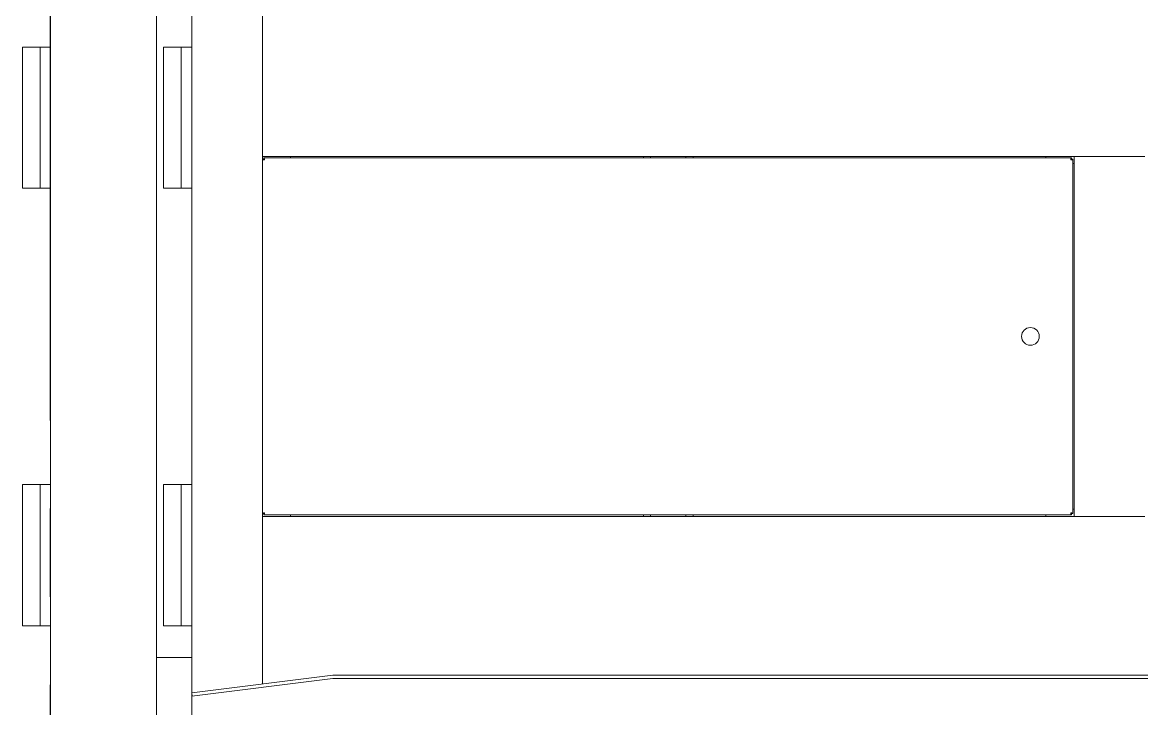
# Model space of a CAD drawing. Header units: millimetres. Extents: x -5 to 1510635, y -6 to 71285.
# Drawn here: x 1287962 to 1291133, y 35467 to 37412 of the extents above; entities that cross this region are included whole.
import ezdxf

# ---------------------------------------------------------------- set-up
doc = ezdxf.new("R2010")
doc.units = ezdxf.units.MM
doc.header["$LTSCALE"] = 1000
doc.linetypes.add('CENTER', pattern=[2, 1.25, -0.25, 0.25, -0.25])
doc.linetypes.add('PHANTOM', pattern=[2.5, 1.25, -0.25, 0.25, -0.25, 0.25, -0.25])
for name, color, linetype in [('2', 42, 'Continuous'), ('MP-1', 1, 'CENTER'), ('MP-8', 8, 'Continuous')]:
    doc.layers.add(name, color=color, linetype=linetype)

# ---------------------------------------------------------------- blocks, each defined once
blk = doc.blocks.new('17886555')
at = {"layer": 'MP-8', "linetype": 'Continuous', "lineweight": 15}
for p, q in [((1142.9, 2750), (1142.9, 400)), ((1147.9, 2750), (1147.9, 400)), ((407.9, 1541), (407.9, 1550)), ((407.9, 1541), (407.9, 1459)), ((917.9, 1550), (917.9, 1541)), ((917.9, 1541), (917.9, 1459)), ((407.9, 1450), (407.9, 1459)), ((917.9, 1459), (917.9, 1450)), ((407.9, 1450), (407.9, 300)), ((917.9, 1450), (407.9, 1450)), ((409.9, 302), (409.9, 1446)), ((409.9, 1446), (411.9, 1446)), ((411.9, 1448), (913.9, 1448)), ((411.9, 1448), (411.9, 1446)), ((417.9, 1448), (417.9, 1450)), ((907.9, 1448), (907.9, 1450)), ((913.9, 1448), (913.9, 1446)), ((915.9, 1446), (913.9, 1446)), ((915.9, 1446), (915.9, 302)), ((917.9, 300), (917.9, 1450)), ((409.9, 1410), (407.9, 1410)), ((917.9, 1410), (915.9, 1410)), ((409.9, 910), (407.9, 910)), ((917.9, 910), (915.9, 910)), ((409.9, 900), (407.9, 900)), ((917.9, 900), (915.9, 900)), ((409.9, 850), (407.9, 850)), ((917.9, 850), (915.9, 850)), ((409.9, 840), (407.9, 840)), ((915.9, 840), (917.9, 840)), ((1142.9, 400), (1167.9, 200)), ((1172.9, 200), (1147.9, 400)), ((409.9, 340), (407.9, 340)), ((915.9, 340), (917.9, 340)), ((409.9, 302), (411.9, 302)), ((411.9, 300), (411.9, 302)), ((915.9, 302), (913.9, 302)), ((913.9, 300), (913.9, 302)), ((395.9, 300), (170.4, 300)), ((407.9, 300), (395.9, 300)), ((407.5, 300), (411.9, 300)), ((913.9, 300), (411.9, 300)), ((913.9, 300), (918.3, 300)), ((929.9, 300), (917.9, 300)), ((929.9, 300), (1155.4, 300)), ((252.9, 200), (152.9, 200)), ((452.9, 200), (252.9, 200)), ((252.9, 200), (252.9, 185)), ((872.9, 200), (452.9, 200)), ((452.9, 200), (452.9, 185)), ((1072.9, 200), (872.9, 200)), ((872.9, 200), (872.9, 185)), ((1172.9, 200), (1072.9, 200)), ((1072.9, 200), (1072.9, 185)), ((1117.9, 150), (1117.9, 200)), ((1167.9, 200), (1172.8, 200.6)), ((1172.9, 200), (1652.9, 200)), ((452.9, 185), (252.9, 185)), ((252.9, 179), (252.9, 185)), ((252.9, 179), (252.9, 160)), ((452.9, 185), (452.9, 179)), ((452.9, 160), (452.9, 179)), ((1072.9, 185), (872.9, 185)), ((872.9, 179), (872.9, 185)), ((872.9, 179), (872.9, 160)), ((1072.9, 185), (1072.9, 179)), ((1072.9, 160), (1072.9, 179)), ((252.9, 160), (452.9, 160)), ((872.9, 160), (1072.9, 160)), ((-407.1, 150), (1692.4, 150)), ((252.9, 0), (-612.1, 0)), ((252.9, 0), (452.9, 0)), ((252.9, 0), (252.9, -15)), ((872.9, 0), (452.9, 0)), ((452.9, 0), (452.9, -15)), ((872.9, 0), (1072.9, 0)), ((872.9, 0), (872.9, -15)), ((1937.9, 0), (1072.9, 0)), ((1072.9, 0), (1072.9, -15)), ((252.9, -15), (452.9, -15)), ((252.9, -21), (252.9, -15)), ((452.9, -15), (452.9, -21)), ((872.9, -15), (1072.9, -15)), ((872.9, -21), (872.9, -15)), ((1072.9, -15), (1072.9, -21)), ((252.9, -40), (252.9, -21)), ((452.9, -40), (452.9, -21)), ((872.9, -40), (872.9, -21)), ((1072.9, -40), (1072.9, -21)), ((252.9, -40), (452.9, -40)), ((872.9, -40), (1072.9, -40))]:
    blk.add_line(p, q, dxfattribs=at)
blk.add_circle((662.9, 1388), 12.5, dxfattribs=at)
for points in [[(412.9, 1445), (412.5, 1445.1), (412.1, 1445.2), (411.4, 1445.3), (411, 1445.4), (410.5, 1445.6), (410.3, 1445.7), (410, 1445.8), (409.9, 1445.9), (409.9, 1446)], [(411.9, 1448), (412, 1448), (412, 1447.9), (412.2, 1447.6), (412.3, 1447.4), (412.5, 1446.8), (412.5, 1446.5), (412.7, 1445.8), (412.8, 1445.4), (412.9, 1445)], [(412.9, 1445), (412.7, 1445.1), (412.6, 1445.2), (412.4, 1445.3), (412.3, 1445.4), (412.1, 1445.6), (412, 1445.7), (411.9, 1445.8), (411.9, 1445.9), (411.9, 1446)], [(411.9, 1446), (412, 1446), (412, 1446), (412.2, 1445.9), (412.3, 1445.8), (412.5, 1445.6), (412.5, 1445.5), (412.7, 1445.3), (412.8, 1445.1), (412.9, 1445)], [(912.9, 1445), (913, 1445.4), (913, 1445.8), (913.2, 1446.5), (913.3, 1446.8), (913.5, 1447.4), (913.5, 1447.6), (913.7, 1447.9), (913.8, 1448), (913.9, 1448)], [(913.9, 1446), (913.9, 1445.9), (913.9, 1445.8), (913.8, 1445.7), (913.7, 1445.6), (913.5, 1445.4), (913.4, 1445.3), (913.1, 1445.2), (913, 1445.1), (912.9, 1445)], [(915.9, 1446), (915.9, 1445.9), (915.8, 1445.8), (915.5, 1445.7), (915.3, 1445.6), (914.7, 1445.4), (914.4, 1445.3), (913.7, 1445.2), (913.3, 1445.1), (912.9, 1445)], [(912.9, 1445), (913, 1445.1), (913, 1445.3), (913.2, 1445.5), (913.3, 1445.6), (913.5, 1445.8), (913.5, 1445.9), (913.7, 1446), (913.8, 1446), (913.9, 1446)], [(409.9, 302), (409.9, 302.1), (410, 302.2), (410.3, 302.3), (410.5, 302.4), (411, 302.6), (411.4, 302.7), (412.1, 302.8), (412.5, 302.9), (412.9, 303)], [(412.9, 303), (412.8, 302.9), (412.7, 302.7), (412.5, 302.5), (412.5, 302.4), (412.3, 302.2), (412.2, 302.1), (412, 302), (412, 302), (411.9, 302)], [(412.9, 303), (412.8, 302.6), (412.7, 302.2), (412.5, 301.5), (412.5, 301.2), (412.3, 300.6), (412.2, 300.4), (412, 300.1), (412, 300), (411.9, 300)], [(411.9, 302), (411.9, 302.1), (411.9, 302.2), (412, 302.3), (412.1, 302.4), (412.3, 302.6), (412.4, 302.7), (412.6, 302.8), (412.7, 302.9), (412.9, 303)], [(912.9, 303), (913, 302.9), (913.1, 302.8), (913.4, 302.7), (913.5, 302.6), (913.7, 302.4), (913.8, 302.3), (913.9, 302.2), (913.9, 302.1), (913.9, 302)], [(912.9, 303), (913.3, 302.9), (913.7, 302.8), (914.4, 302.7), (914.7, 302.6), (915.3, 302.4), (915.5, 302.3), (915.8, 302.2), (915.9, 302.1), (915.9, 302)], [(913.9, 302), (913.8, 302), (913.7, 302), (913.5, 302.1), (913.5, 302.2), (913.3, 302.4), (913.2, 302.5), (913, 302.7), (913, 302.9), (912.9, 303)], [(913.9, 300), (913.8, 300), (913.7, 300.1), (913.5, 300.4), (913.5, 300.6), (913.3, 301.2), (913.2, 301.5), (913, 302.2), (913, 302.6), (912.9, 303)]]:
    blk.add_open_spline(points, degree=3, knots=[0, 0, 0, 0, 0.25, 0.25, 0.5, 0.5, 0.75, 0.75, 1, 1, 1, 1], dxfattribs=at)

msp = doc.modelspace()

# ---------------------------------------------------------------- linework, layer by layer
at = {"layer": 'MP-1', "color": 6, "linetype": 'PHANTOM'}
msp.add_lwpolyline([(1288042.216, 40821.768), (1299042.216, 40821.768), (1299042.216, 33783.768), (1288042.216, 33783.768)], close=True, dxfattribs=at)

# ---------------------------------------------------------------- block references
at = {"layer": '2', "linetype": 'ByBlock', "xscale": 2, "yscale": 2, "zscale": 2, "rotation": 270}
msp.add_blockref('17886555', (1288042.216, 37847.523), dxfattribs=at)

doc.saveas('drawing.dxf')
